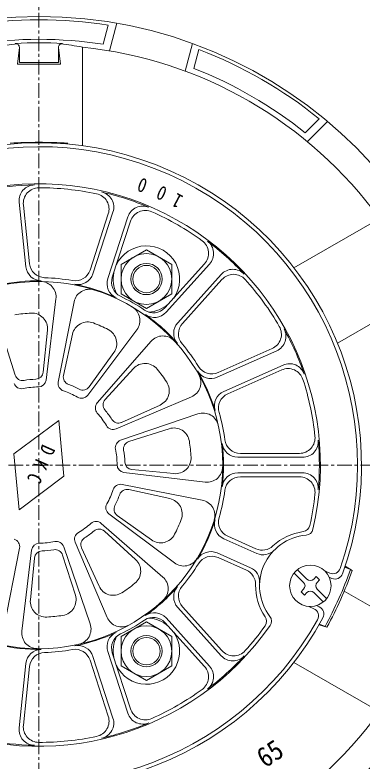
# Model space of a CAD drawing. Units: millimetres, scale not verified. Extents: x -1380 to 1380, y -955 to 955.
# Drawn here: x -456.2 to -367.4, y 149.1 to 340.1 of the extents above; entities that cross this region are included whole.
import ezdxf
from ezdxf.enums import TextEntityAlignment as Align

# ---------------------------------------------------------------- set-up
doc = ezdxf.new("R2010")
doc.units = ezdxf.units.MM
doc.header["$LTSCALE"] = 3
doc.linetypes.add('USER1', pattern=[2, 1.25, -0.25, 0.25, -0.25])
for name, color, linetype, lineweight in [('0-4_L-5', 2, 'USER1', 18), ('0-5_L-3', 7, 'Continuous', 18), ('0-B_L-1a', 3, 'Continuous', 18), ('0-C_L-1b', 150, 'Continuous', 18)]:
    doc.layers.add(name, color=color, linetype=linetype, lineweight=lineweight)
doc.styles.add('ＭＳ ゴシック', font='')
doc.styles.get('ＭＳ ゴシック').set_extended_font_data('MS Gothic')

msp = doc.modelspace()

# ---------------------------------------------------------------- linework, layer by layer
at = {"layer": '0-4_L-5'}
for p, q in [((-450.079, 24.897), (-450.079, 424.897)), ((-250.079, 224.897), (-650.079, 224.897))]:
    msp.add_line(p, q, dxfattribs=at)
at = {"layer": '0-5_L-3'}
for p, q in [((-382.383, 194.869), (-384.763, 197.249)), ((-383.914, 198.097), (-381.535, 195.718)), ((-379.767, 195.718), (-379.13, 196.354)), ((-383.019, 192.465), (-382.383, 193.101)), ((-378.918, 193.101), (-376.538, 190.721)), ((-377.387, 189.873), (-379.767, 192.253))]:
    msp.add_line(p, q, dxfattribs=at)
for points in [[(-416.079, 276.281), (-416.079, 268.776), (-422.579, 265.023), (-429.079, 268.776), (-429.079, 276.281), (-422.579, 280.034)], [(-416.079, 181.018), (-416.079, 173.513), (-422.579, 169.76), (-429.079, 173.513), (-429.079, 181.018), (-422.579, 184.771)]]:
    msp.add_lwpolyline(points, close=True, dxfattribs=at)
for points in [[(-379.13, 196.354), (-378.282, 195.505), (-378.918, 194.869)], [(-381.535, 192.253), (-382.171, 191.616), (-383.019, 192.465)]]:
    msp.add_lwpolyline(points, dxfattribs=at)
for centre, radius in [((-422.579, 272.528), 6.5), ((-422.579, 272.528), 3.5), ((-380.65, 193.985), 5.3), ((-422.579, 177.266), 6.5), ((-422.579, 177.266), 3.5)]:
    msp.add_circle(centre, radius, dxfattribs=at)
at = {"layer": '0-5_L-3', "color": 4}
for centre in [(-422.579, 272.528), (-422.579, 177.266)]:
    msp.add_circle(centre, 4, dxfattribs=at)
at = {"layer": '0-5_L-3'}
for centre, radius, start, end in [((-422.579, 272.528), 8.5, 325.08244, 154.91756), ((-422.579, 272.528), 8.5, 169.08244, 205.95384), ((-422.579, 272.528), 8.5, 274.04616, 310.91756), ((-383.267, 193.985), 1.25, 315, 45), ((-380.651, 196.601), 1.25, 225, 315), ((-378.034, 193.985), 1.25, 135, 225), ((-380.651, 191.369), 1.25, 45, 135), ((-422.579, 177.266), 8.5, 49.08244, 85.95384), ((-422.579, 177.266), 8.5, 205.08244, 34.91756), ((-422.579, 177.266), 8.5, 154.04616, 190.91756)]:
    msp.add_arc(centre, radius, start, end, dxfattribs=at)
at = {"layer": '0-B_L-1a'}
for p, q in [((-453.404, 275.665), (-455.143, 292.203)), ((-452.482, 276.455), (-454.061, 291.479)), ((-437.01, 274.829), (-432.342, 289.196)), ((-436.272, 273.864), (-431.133, 289.68)), ((-432.468, 272.628), (-427.329, 288.444)), ((-431.304, 272.975), (-426.635, 287.342)), ((-417.831, 265.196), (-407.722, 276.423)), ((-417.549, 264.015), (-406.421, 276.373)), ((-414.576, 261.338), (-403.449, 273.696)), ((-413.372, 261.181), (-403.264, 272.408)), ((-448.221, 246.657), (-445.717, 267.416)), ((-445.123, 246.166), (-441.09, 266.683)), ((-459.395, 258.213), (-456.129, 247.931)), ((-447.894, 259.422), (-448.951, 248.685)), ((-441.489, 258.407), (-443.801, 247.87)), ((-437.59, 242.812), (-425.041, 259.538)), ((-435.152, 240.839), (-421.401, 256.59)), ((-404.451, 247.401), (-389.259, 254.165)), ((-404.228, 248.595), (-390.427, 254.74)), ((-430.924, 253.704), (-437.208, 244.934)), ((-402.824, 243.747), (-387.632, 250.511)), ((-425.885, 249.623), (-433.156, 241.653)), ((-401.787, 243.114), (-387.987, 249.259)), ((-430.305, 234.167), (-411.075, 242.378)), ((-419.087, 240.267), (-428.914, 235.814)), ((-429.181, 231.239), (-409.396, 238.005)), ((-416.763, 234.213), (-427.045, 230.946)), ((-398.553, 227.897), (-383.446, 227.897)), ((-399.242, 226.897), (-382.612, 226.897)), ((-415.554, 222.712), (-426.291, 223.769)), ((-428.319, 223.038), (-407.56, 220.534)), ((-399.242, 222.897), (-382.612, 222.897)), ((-398.553, 221.897), (-383.446, 221.897)), ((-428.81, 219.94), (-408.293, 215.907)), ((-416.569, 216.306), (-427.107, 218.619)), ((-432.164, 212.407), (-415.438, 199.859)), ((-421.272, 205.742), (-430.042, 212.026)), ((-434.138, 209.97), (-418.386, 196.218)), ((-425.354, 200.702), (-433.323, 207.973)), ((-401.787, 206.68), (-394.579, 203.471)), ((-440.809, 205.123), (-432.598, 185.893)), ((-402.824, 206.047), (-394.367, 202.282)), ((-455.036, 203.627), (-459.069, 183.111)), ((-451.938, 203.137), (-454.442, 182.378)), ((-443.737, 203.999), (-436.972, 184.214)), ((-434.709, 193.905), (-439.162, 203.731)), ((-452.265, 190.372), (-451.208, 201.108)), ((-440.764, 191.581), (-444.03, 201.863)), ((-404.451, 202.392), (-395.994, 198.627)), ((-404.228, 201.198), (-397.02, 197.989)), ((-375.701, 197.255), (-377.011, 197.838)), ((-375.847, 196.225), (-375.117, 195.9)), ((-414.576, 188.456), (-403.449, 176.097)), ((-413.372, 188.613), (-403.264, 177.386)), ((-381.078, 188.702), (-379.768, 188.119)), ((-378.37, 188.592), (-379.101, 188.917)), ((-417.549, 185.779), (-406.421, 173.421)), ((-417.831, 184.598), (-407.722, 173.371)), ((-436.272, 175.93), (-431.133, 160.114)), ((-432.468, 177.166), (-427.329, 161.35)), ((-431.304, 176.819), (-426.635, 162.452)), ((-453.404, 174.129), (-455.143, 157.59)), ((-437.01, 174.965), (-432.342, 160.598)), ((-452.482, 173.339), (-454.061, 158.315))]:
    msp.add_line(p, q, dxfattribs=at)
msp.add_lwpolyline([(-444.995, 236.316), (-443.685, 222.05), (-455.164, 213.478), (-456.474, 227.744)], close=True, dxfattribs=at)
msp.add_circle((-450.079, 224.897), 47, dxfattribs=at)
for centre, radius, start, end in [((-450.079, 224.897), 82.5, 340.27446, 151.72554), ((-450.079, 224.897), 81.5, 341.05145, 150.94855), ((-450.079, 224.897), 72, 346.8154, 145.1846), ((-450.079, 224.897), 71.733, 90.91792, 101.08208), ((-451.164, 292.622), 4, 90.91792, 186), ((-450.083, 291.897), 4, 90.00293, 186), ((-450.079, 224.897), 71, 77.99707, 90.00293), ((-436.146, 290.432), 4, 342, 77.99707), ((-434.937, 290.916), 4, 342, 77.08208), ((-450.079, 224.897), 71.733, 66.91792, 77.08208), ((-423.525, 287.208), 4, 66.91792, 162), ((-422.831, 286.106), 4, 66.00293, 162), ((-450.079, 224.897), 71, 53.99707, 66.00293), ((-410.695, 279.099), 4, 318, 53.99707), ((-450.079, 224.897), 71.733, 42.91792, 53.08208), ((-409.394, 279.05), 4, 318, 53.08208), ((-449.426, 276.083), 4, 186, 269.26889), ((-448.504, 276.873), 4, 186, 268.26362), ((-440.814, 276.065), 4, 259.73638, 342), ((-440.076, 275.1), 4, 258.73111, 342), ((-400.476, 271.02), 4, 42.91792, 138), ((-400.291, 269.731), 4, 42.00293, 138), ((-450.079, 224.897), 47.19, 89.26889, 102.73111), ((-449.688, 267.895), 4, 353.1219, 89.47816), ((-450.079, 224.897), 48, 79.73638, 88.26362), ((-428.663, 271.392), 4, 162, 245.26889), ((-427.499, 271.739), 4, 162, 244.26362), ((-450.079, 224.897), 71, 29.99707, 42.00293), ((-437.165, 265.912), 4, 72.52184, 168.8781), ((-450.079, 224.897), 47.19, 65.26889, 78.73111), ((-450.079, 224.897), 48, 55.73638, 64.26362), ((-450.079, 224.897), 38.963, 92.94362, 99.05638), ((-451.875, 259.814), 4, 354.37675, 92.94362), ((-428.241, 261.939), 4, 323.1219, 59.47816), ((-420.803, 267.873), 4, 235.73638, 318), ((-420.521, 266.691), 4, 234.73111, 318), ((-450.079, 224.897), 47.19, 41.26889, 54.73111), ((-437.582, 257.55), 4, 69.05638, 167.62325), ((-450.079, 224.897), 38.963, 62.94362, 69.05638), ((-411.604, 258.662), 4, 138, 221.26889), ((-410.399, 258.505), 4, 138, 220.26362), ((-392.054, 258.394), 4, 294, 29.99707), ((-434.176, 256.034), 4, 324.37675, 62.94362), ((-418.388, 253.959), 4, 42.52184, 138.8781), ((-390.886, 257.82), 4, 294, 29.08208), ((-450.079, 224.897), 71.733, 18.91792, 29.08208), ((-450.079, 224.897), 48, 31.73638, 40.26362), ((-450.079, 224.897), 82.5, 160.27446, 331.72554), ((-450.079, 224.897), 81.5, 161.05145, 330.94855), ((-422.93, 246.927), 4, 39.05638, 137.62325), ((-386.005, 246.857), 4, 18.91792, 114), ((-450.942, 248.881), 2, 272.05882, 354.37675), ((-450.079, 224.897), 38.963, 32.94362, 39.05638), ((-406.078, 251.056), 4, 210.73111, 294), ((-450.079, 224.897), 47.19, 17.26889, 30.73111), ((-405.855, 252.25), 4, 211.73638, 294), ((-386.36, 245.604), 4, 18.00293, 114), ((-454.223, 248.537), 2, 197.62325, 279.94118), ((-450.079, 224.897), 22, 92.05882, 99.94118), ((-450.206, 246.897), 2, 270.33033, 353.1219), ((-441.848, 247.441), 2, 167.62325, 249.94118), ((-412.646, 246.057), 4, 293.1219, 29.47816), ((-450.079, 224.897), 71, 5.99707, 18.00293), ((-454.529, 246.442), 2, 198.8781, 281.66967), ((-450.079, 224.897), 20, 90.33033, 101.66967), ((-443.16, 245.781), 2, 168.8781, 251.66967), ((-450.079, 224.897), 22, 62.05882, 69.94118), ((-438.834, 246.099), 2, 242.05882, 324.37675), ((-420.738, 243.91), 4, 294.37675, 32.94362), ((-450.079, 224.897), 20, 60.33033, 71.66967), ((-439.189, 244.013), 2, 240.33033, 323.1219), ((-401.197, 240.093), 4, 114, 197.26889), ((-400.16, 239.46), 4, 114, 196.26362), ((-450.079, 224.897), 72, 166.8154, 325.1846), ((-433.646, 239.523), 2, 138.8781, 221.66967), ((-431.678, 240.305), 2, 137.62325, 219.94118), ((-450.079, 224.897), 22, 32.05882, 39.94118), ((-450.079, 224.897), 20, 30.33033, 41.66967), ((-408.102, 234.22), 4, 12.52184, 108.8781), ((-450.079, 224.897), 48, 7.73638, 16.26362), ((-431.091, 236.007), 2, 210.33033, 293.1219), ((-429.739, 237.636), 2, 212.05882, 294.37675), ((-415.552, 230.4), 4, 9.05638, 107.62325), ((-428.534, 229.347), 2, 108.8781, 191.66967), ((-398.553, 231.897), 4, 187.73638, 270), ((-383.446, 231.897), 4, 270, 5.99707), ((-382.612, 230.897), 4, 270, 5.08208), ((-450.079, 224.897), 71.733, 354.91792, 5.08208), ((-426.44, 229.04), 2, 107.62325, 189.94118), ((-450.079, 224.897), 38.963, 2.94362, 9.05638), ((-399.242, 230.897), 4, 186.73111, 270), ((-450.079, 224.897), 47.19, 353.26889, 6.73111), ((-450.079, 224.897), 20, 0.33033, 11.66967), ((-450.079, 224.897), 22, 2.05882, 9.94118), ((-426.095, 225.759), 2, 182.05882, 264.37675), ((-415.162, 226.692), 4, 264.37675, 2.94362), ((-428.08, 225.024), 2, 180.33033, 263.1219), ((-407.081, 224.505), 4, 263.1219, 359.47816), ((-399.242, 218.897), 4, 90, 173.26889), ((-398.553, 217.897), 4, 90, 172.26362), ((-383.446, 217.897), 4, 354.00293, 90), ((-382.612, 218.897), 4, 354.91792, 90), ((-429.196, 217.978), 2, 78.8781, 161.66967), ((-450.079, 224.897), 20, 330.33033, 341.66967), ((-427.535, 216.665), 2, 77.62325, 159.94118), ((-450.079, 224.897), 48, 343.73638, 352.26362), ((-450.079, 224.897), 22, 332.05882, 339.94118), ((-417.426, 212.399), 4, 339.05638, 77.62325), ((-409.065, 211.982), 4, 342.52184, 78.8781), ((-450.079, 224.897), 71, 347.40232, 354.00293), ((-430.964, 214.007), 2, 150.33033, 233.1219), ((-428.877, 213.651), 2, 152.05882, 234.37675), ((-435.453, 208.463), 2, 48.8781, 131.66967), ((-450.079, 224.897), 38.963, 332.94362, 339.05638), ((-450.079, 224.897), 47.19, 329.26889, 342.73111), ((-401.197, 209.701), 4, 162.73111, 246), ((-400.16, 210.334), 4, 163.73638, 246), ((-450.079, 224.897), 20, 300.33033, 311.66967), ((-434.671, 206.496), 2, 47.62325, 129.94118), ((-382.741, 209.848), 2, 277.50783, 347.40232), ((-381.925, 208.931), 2, 274.87463, 346.8154), ((-438.97, 205.908), 2, 120.33033, 203.1219), ((-450.079, 224.897), 22, 302.05882, 309.94118), ((-418.943, 208.993), 4, 234.37675, 332.94362), ((-380.65, 193.985), 13, 94.87463, 217.12537), ((-380.65, 193.985), 14, 97.50783, 133.11462), ((-456.998, 204.013), 2, 348.8781, 71.66967), ((-449.953, 202.897), 2, 90.33033, 173.1219), ((-450.079, 224.897), 20, 270.33033, 281.66967), ((-445.629, 203.352), 2, 18.8781, 101.66967), ((-437.34, 204.557), 2, 122.05882, 204.37675), ((-449.217, 200.912), 2, 92.05882, 174.37675), ((-450.079, 224.897), 22, 272.05882, 279.94118), ((-445.936, 201.257), 2, 17.62325, 99.94118), ((-406.078, 198.738), 4, 66, 149.26889), ((-392.952, 207.125), 4, 246, 313.11462), ((-392.74, 205.936), 4, 246, 315.33268), ((-428.05, 197.747), 4, 309.05638, 47.62325), ((-413.038, 203.059), 4, 233.1219, 329.47816), ((-405.855, 197.544), 4, 66, 148.26362), ((-450.079, 224.897), 48, 319.73638, 328.26362), ((-398.647, 194.335), 4, 358.88538, 66), ((-397.621, 194.973), 4, 356.66732, 66), ((-374.887, 199.082), 2, 246, 341.05145), ((-374.303, 197.727), 2, 246, 340.27446), ((-421.017, 193.205), 4, 312.52184, 48.8781), ((-431.066, 195.556), 4, 204.37675, 302.94362), ((-450.079, 224.897), 38.963, 302.94362, 309.05638), ((-450.079, 224.897), 47.19, 305.26889, 318.73111), ((-411.604, 191.132), 4, 138.73111, 222), ((-410.399, 191.289), 4, 139.73638, 222), ((-380.65, 193.985), 14, 178.88538, 214.49217), ((-444.576, 190.37), 4, 279.05638, 17.62325), ((-448.284, 189.98), 4, 174.37675, 272.94362), ((-380.582, 186.292), 2, 330.94855, 66), ((-379.184, 186.764), 2, 331.72554, 66), ((-450.079, 224.897), 38.963, 272.94362, 279.05638), ((-428.919, 187.464), 4, 203.1219, 299.47816), ((-420.803, 181.921), 4, 42, 124.26362), ((-420.521, 183.103), 4, 42, 125.26889), ((-393.837, 184.924), 2, 324.59768, 34.49217), ((-392.61, 184.932), 2, 325.1846, 37.12537), ((-440.756, 182.92), 4, 282.52184, 18.8781), ((-450.079, 224.897), 48, 295.73638, 304.26362), ((-450.079, 224.897), 71, 317.99707, 324.59768), ((-450.471, 181.899), 4, 173.1219, 269.47816), ((-450.079, 224.897), 47.19, 281.26889, 294.73111), ((-428.663, 178.402), 4, 114.73111, 198), ((-427.499, 178.055), 4, 115.73638, 198), ((-450.079, 224.897), 47.19, 257.26889, 270.73111), ((-449.426, 173.711), 4, 90.73111, 174), ((-450.079, 224.897), 48, 271.73638, 280.26362), ((-440.814, 173.729), 4, 18, 100.26362), ((-440.076, 174.694), 4, 18, 101.26889), ((-448.504, 172.921), 4, 91.73638, 174), ((-450.079, 224.897), 71.733, 306.91792, 317.08208), ((-400.476, 178.774), 4, 222, 317.08208), ((-400.291, 180.063), 4, 222, 317.99707), ((-410.695, 170.695), 4, 306.00293, 42), ((-409.394, 170.744), 4, 306.91792, 42), ((-450.079, 224.897), 71, 293.99707, 306.00293), ((-422.831, 163.688), 4, 198, 293.99707), ((-436.146, 159.362), 4, 282.00293, 18), ((-423.525, 162.586), 4, 198, 293.08208), ((-434.937, 158.878), 4, 282.91792, 18), ((-450.079, 224.897), 71.733, 282.91792, 293.08208), ((-451.164, 157.172), 4, 174, 269.08208), ((-450.083, 157.897), 4, 174, 269.99707), ((-450.079, 224.897), 71, 269.99707, 282.00293), ((-450.079, 224.897), 71.733, 258.91792, 269.08208)]:
    msp.add_arc(centre, radius, start, end, dxfattribs=at)
at = {"layer": '0-C_L-1b'}
for p, q in [((-433.631, 332.649), (-432.329, 337.507)), ((-432.018, 330.939), (-430.126, 338)), ((-412.7, 325.762), (-410.808, 332.823)), ((-455.579, 327.497), (-455.079, 331.829)), ((-455.079, 331.829), (-455.079, 327.997)), ((-445.079, 331.829), (-445.079, 327.997)), ((-444.579, 327.497), (-445.079, 331.829)), ((-438.961, 331.89), (-438.961, 306.644)), ((-410.448, 326.437), (-409.147, 331.295)), ((-444.579, 327.497), (-455.579, 327.497)), ((-445.079, 327.997), (-455.079, 327.997)), ((-381.959, 309.988), (-378.402, 313.545)), ((-381.417, 307.701), (-376.248, 312.87)), ((-362.98, 288.022), (-384.843, 275.399)), ((-351.862, 268.765), (-373.725, 256.142)), ((-371.816, 198.8), (-370.389, 198.165)), ((-369.952, 197.902), (-371.754, 198.986)), ((-351.862, 181.029), (-371.977, 192.643)), ((-376.403, 183.413), (-378.414, 184.028)), ((-378.317, 184.197), (-376.891, 183.562)), ((-362.98, 161.772), (-384.843, 174.395))]:
    msp.add_line(p, q, dxfattribs=at)
msp.add_circle((-450.079, 224.897), 114.849, dxfattribs=at)
for centre, radius, start, end in [((-450.079, 224.897), 114, 81.04233, 98.95767), ((-450.079, 224.897), 109, 81.3206, 98.6794), ((-450.079, 276.625), 56.372, 95.65228, 101.37477), ((-450.079, 224.897), 108.1, 86.78847, 93.21153), ((-456.079, 331.829), 1, 0, 93.21153), ((-444.079, 331.829), 1, 86.78847, 180), ((-450.079, 276.625), 56.372, 78.62523, 84.34772), ((-450.079, 224.897), 107.569, 35.93255, 84.06745), ((-450.079, 224.897), 114, 51.04233, 68.95767), ((-450.079, 224.897), 109, 51.3206, 68.6794), ((-450.079, 189.033), 118.5, 86.44158, 93.55842), ((-441.941, 304.476), 2.934, 105.48074, 116.06703), ((-464.198, 231.183), 99.449, 331.39026, 340.60974), ((-464.198, 231.183), 99.949, 331.44918, 340.55082), ((-450.079, 224.897), 107.569, 275.93255, 324.06745)]:
    msp.add_arc(centre, radius, start, end, dxfattribs=at)

# ---------------------------------------------------------------- texts
at = {"layer": '0-B_L-1a', "color": 7, "style": 'ＭＳ ゴシック', "width": 0.85}
for s, rotation, p in [('0', 160, (-421.659, 298.89)), ('0', 156, (-416.551, 296.719)), ('1', 152, (-412.411, 294.625)), ('D', 246, (-450.16, 230.862)), ('K', 246, (-451.787, 227.208)), ('C', 246, (-453.373, 223.646))]:
    msp.add_text(s, height=3.666, rotation=rotation, dxfattribs=at).set_placement(p, align=Align.BOTTOM_LEFT)
at = {"layer": '0-C_L-1b', "color": 7, "style": 'ＭＳ ゴシック', "width": 0.9}
msp.add_text('65', height=5.132, rotation=33.553, dxfattribs=at).set_placement((-391.356, 145.937), align=Align.BOTTOM_LEFT)

doc.saveas('drawing.dxf')
